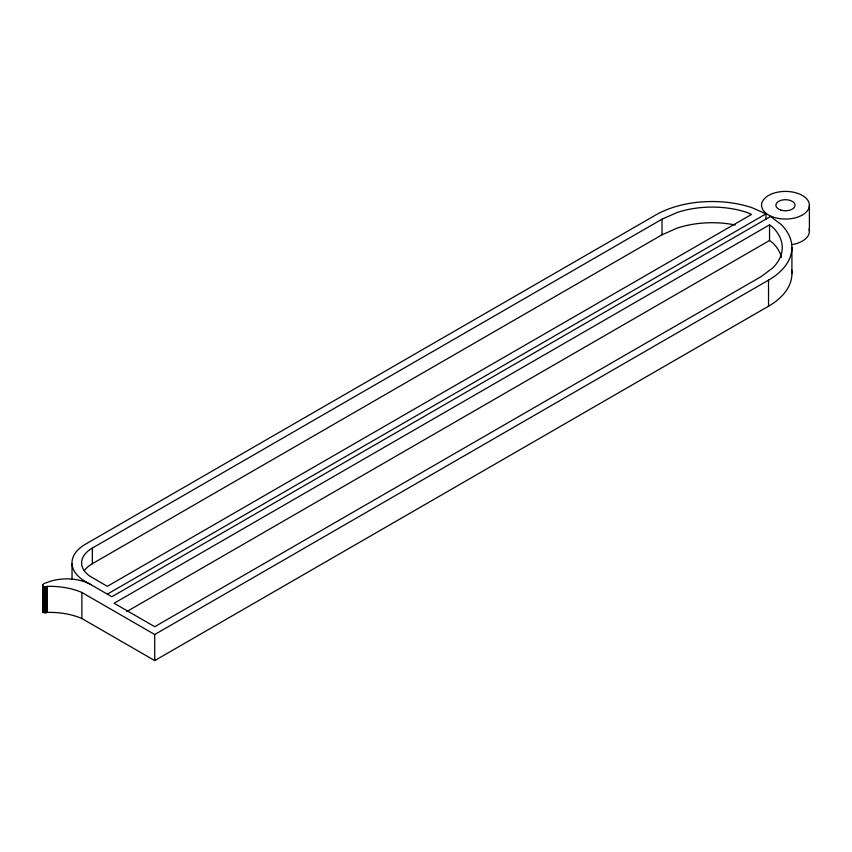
<?xml version="1.0" encoding="UTF-8"?>
<svg xmlns="http://www.w3.org/2000/svg" width="852" height="852" viewBox="0 0 852 852"><rect width="100%" height="100%" fill="white"/><g stroke="black" fill="none" stroke-linecap="round" stroke-linejoin="round"><path stroke-width="1.28" d="M90.93 584.674A34.25 19.777 0 0 0 62.249 579.051L57.851 579.552A34.25 19.777 0 0 0 45.87 582.96C40.491 583.492 43.409 588.604 47.116 586.389A53.271 30.757 0 0 1 81.877 592.47L154.723 634.527L768.536 280.148A79.79 46.061 0 0 0 781.22 224.545L770.496 216.483L111.846 596.741L87.021 582.417A45.561 26.305 0 0 1 85.349 544.29L655.71 215.002A79.79 46.061 0 0 1 752.018 207.686L765.991 213.873L765.991 219.081M42.951 610.596L43.377 612.439L47.116 612.439A53.271 30.757 0 0 1 81.877 618.531L154.723 660.588L768.536 306.209A79.79 46.061 0 0 0 791.668 270.031M92.346 548.07L88.938 550.328A35.965 20.767 0 0 0 90.078 576.293L107.331 586.325L751.496 214.416L747.183 212.51A70.13 40.491 0 0 0 677.063 212.51L662.036 219.166L92.346 548.07L92.346 563.704L88.938 565.962A35.965 20.767 0 0 0 84.167 570.829M92.346 563.704L662.036 234.801L677.063 228.144A70.13 40.491 0 0 1 735.265 224.992M107.331 594.142L765.991 213.873M769.548 224.843L114.104 603.259L154.723 626.71L761.326 276.495L772.86 267.816A70.13 40.491 0 0 0 772.86 227.335L769.548 224.843L769.548 240.477L772.86 242.969A70.13 40.491 0 0 1 781.508 257.336M126.778 611.576L769.548 240.477M809.4 205.236A23.931 13.824 0 0 1 773.499 217.196A23.931 13.824 0 0 1 773.499 193.266A23.931 13.824 0 0 1 809.4 205.236L809.4 231.286M791.913 247.57L791.913 273.63M768.536 280.148L768.536 306.209M662.036 219.166L662.036 234.801M154.723 634.527L154.723 660.588M81.877 592.47L81.877 618.531M72.026 563.566L72.026 579.2M47.116 586.389L47.116 612.439M46.572 586.634L46.572 612.684M45.933 586.783L45.933 612.844M45.241 586.836L45.241 612.886M44.56 586.783L44.56 612.844M43.921 586.634L43.921 612.684M43.377 586.389L43.377 612.439M42.951 584.547L42.951 612.13M42.685 584.909L42.685 611.757M809.038 228.89A23.931 13.824 0 0 1 791.657 244.641M780.677 210.018A9.574 5.527 0 0 0 795.044 205.236A9.574 5.527 0 0 0 780.677 200.444A9.574 5.527 0 0 0 780.677 210.018"/></g></svg>
